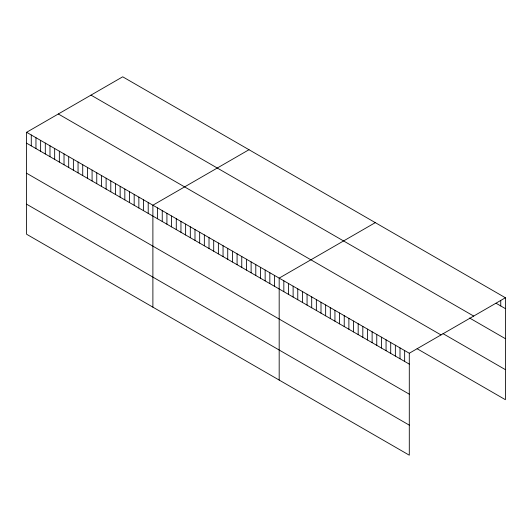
<?xml version="1.0" encoding="UTF-8"?>
<svg xmlns="http://www.w3.org/2000/svg" width="532" height="532" viewBox="0 0 532 532"><rect width="100%" height="100%" fill="white"/><g stroke="black" fill="none" stroke-linecap="round" stroke-linejoin="round"><path stroke-width="0.8" d="M26.6 132.295L409.294 353.241L409.294 455.193L26.6 234.246L26.6 132.295L122.706 76.808L505.4 297.754L505.4 399.705L417.108 348.733M248.996 149.718L152.89 205.206L152.89 307.157M375.286 222.635L279.18 278.116L279.18 380.067M409.294 353.241L505.4 297.754M496.103 303.273L505.4 308.64M90.992 95.122L473.686 316.068M469.55 317.996L505.4 338.691M442.996 333.624L505.4 369.654M58.314 113.981L441.008 334.934M26.6 143.175L409.294 364.121M26.6 173.233L409.294 394.179M26.6 204.195L409.294 425.141M500.752 300.514L500.752 305.953M404.646 350.555L404.646 361.441M400.004 347.875L400.004 358.761M395.356 345.195L395.356 356.074M390.707 342.508L390.707 353.394M386.059 339.828L386.059 350.708M381.411 337.142L381.411 348.028M376.769 334.462L376.769 345.341M372.121 331.775L372.121 342.661M367.472 329.095L367.472 339.975M362.824 326.409L362.824 337.295M358.176 323.729L358.176 334.615M353.534 321.049L353.534 331.928M348.886 318.362L348.886 329.248M344.237 315.682L344.237 326.562M339.589 312.996L339.589 323.882M334.941 310.316L334.941 321.195M330.299 307.629L330.299 318.515M325.651 304.949L325.651 315.828M321.002 302.262L321.002 313.149M316.354 299.583L316.354 310.469M311.705 296.903L311.705 307.782M307.064 294.216L307.064 305.102M302.415 291.536L302.415 302.415M297.767 288.849L297.767 299.735M293.119 286.169L293.119 297.049M288.47 283.483L288.47 294.369M283.829 280.803L283.829 291.682M274.499 275.416L274.499 286.302M269.824 272.717L269.824 283.603M265.149 270.017L265.149 280.903M260.467 267.317L260.467 278.203M255.792 264.617L255.792 275.503M251.117 261.917L251.117 272.796M246.436 259.217L246.436 270.096M241.761 256.517L241.761 267.397M237.079 253.817L237.079 264.697M232.404 251.117L232.404 261.997M227.729 248.411L227.729 259.297M223.048 245.711L223.048 256.597M218.373 243.011L218.373 253.897M213.698 240.311L213.698 251.197M209.016 237.611L209.016 248.497M204.341 234.911L204.341 245.797M199.666 232.211L199.666 243.091M194.985 229.511L194.985 240.391M190.31 226.812L190.31 237.691M185.628 224.112L185.628 234.991M180.953 221.412L180.953 232.291M176.278 218.712L176.278 229.591M171.597 216.005L171.597 226.891M166.922 213.305L166.922 224.191M162.247 210.606L162.247 221.492M157.565 207.906L157.565 218.792M148.215 202.506L148.215 213.392M143.534 199.806L143.534 210.685M138.859 197.106L138.859 207.985M134.177 194.406L134.177 205.286M129.502 191.706L129.502 202.586M124.827 189.006L124.827 199.886M120.146 186.3L120.146 197.186M115.471 183.6L115.471 194.486M110.796 180.9L110.796 191.786M106.114 178.2L106.114 189.086M101.439 175.5L101.439 186.386M96.758 172.8L96.758 183.686M92.083 170.1L92.083 180.986M87.408 167.4L87.408 178.28M82.726 164.701L82.726 175.58M78.051 162.001L78.051 172.88M73.376 159.301L73.376 170.18M68.695 156.601L68.695 167.48M64.02 153.894L64.02 164.78M59.345 151.194L59.345 162.08M54.663 148.495L54.663 159.381M49.988 145.795L49.988 156.681M45.306 143.095L45.306 153.981M40.632 140.395L40.632 151.281M35.957 137.695L35.957 148.581M31.275 134.995L31.275 145.874"/></g></svg>
